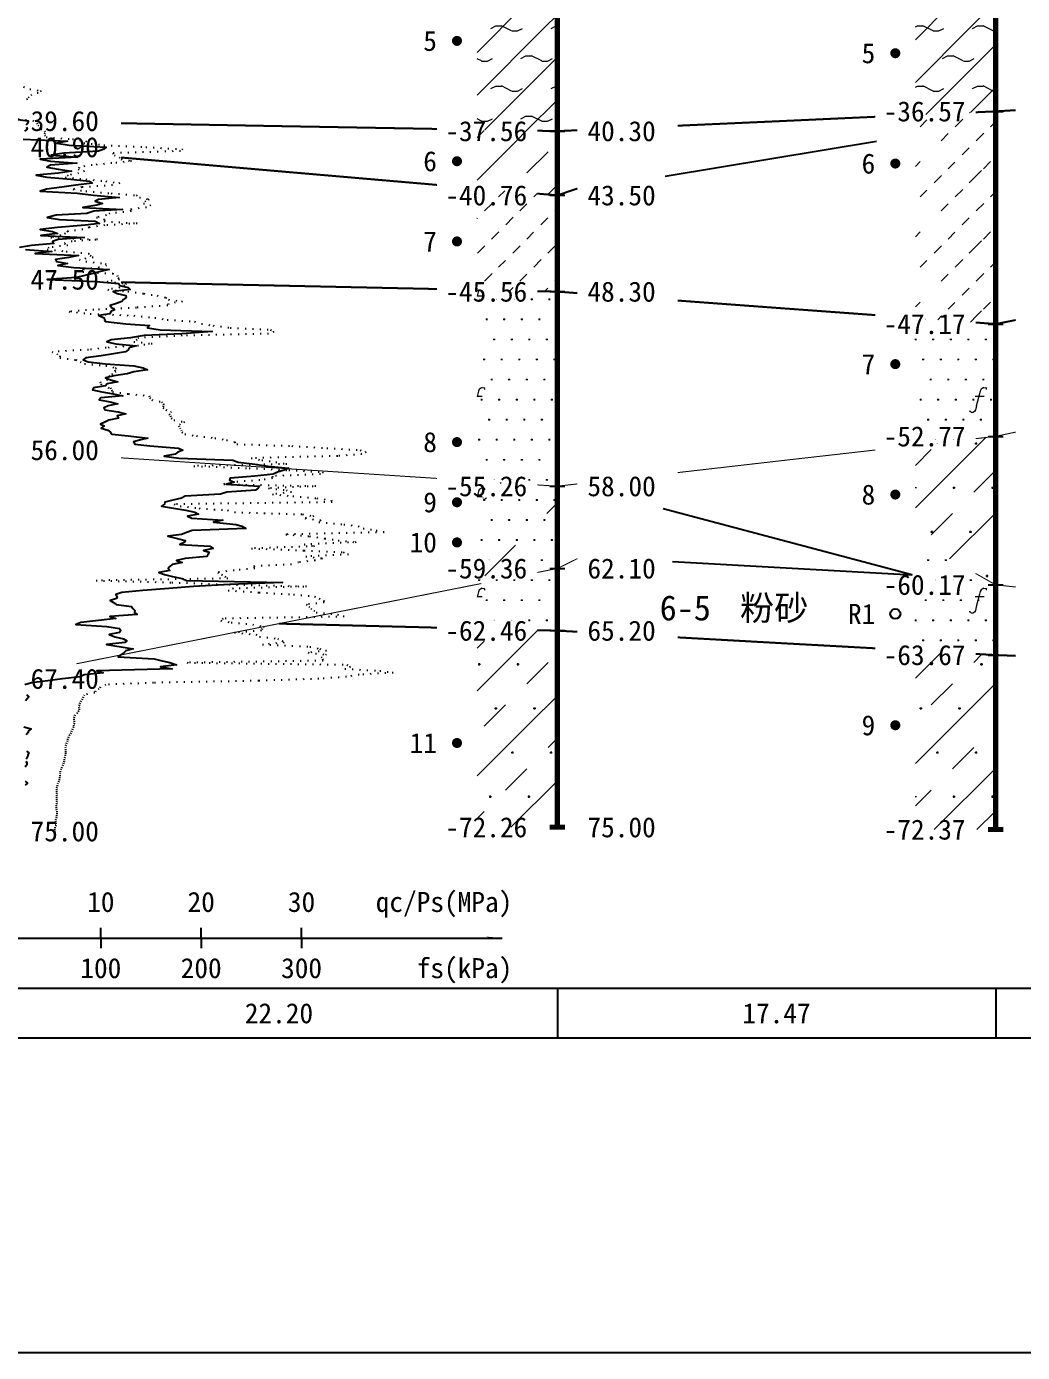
# Model space of a CAD drawing. Extents: x -37 to 3540, y -1485 to 297.
# Drawn here: x 2337.6 to 2436.8, y -1173 to -1040.8 of the extents above; entities that cross this region are included whole.
import ezdxf
from ezdxf.enums import TextEntityAlignment as Align

# ---------------------------------------------------------------- set-up
doc = ezdxf.new("R2010")
doc.units = 0
doc.linetypes.add('DOT', pattern=[6.35, 0, -6.35])
doc.layers.get('0').update_dxf_attribs({"linetype": 'CONTINUOUS'})
for name, color, linetype in [('CURVE', 200, 'CONTINUOUS'), ('FRAME', 7, 'CONTINUOUS'), ('HOLE', 41, 'CONTINUOUS'), ('RULER', 7, 'CONTINUOUS'), ('SAMPLE', 1, 'CONTINUOUS'), ('STRATUM', 241, 'CONTINUOUS')]:
    doc.layers.add(name, color=color, linetype=linetype)
doc.layers.add('HATCH', color=7, linetype='CONTINUOUS', lineweight=13)
doc.styles.add('ST', font='')
doc.styles.get('ST').set_extended_font_data('SimSun')
pattern_1 = [(45, (2352.4367, -1188), (-2.12132, 2.12132), [10, 0]), (26.565, (2353.5108, -1188.2536), (5.999823, 5.999812), [0.567, -12.849]), (0, (2352.944, -1188.2536), (0, 6), [0.567, -5.433]), (26.565, (2350.8554, -1188), (5.999823, 5.999812), [0.567, -12.849]), (0, (2351.3625, -1187.7464), (0, 6), [0.567, -5.433]), (153.435, (2352.9438, -1188.2536), (-5.999818, -5e-06), [1.134, -12.2826]), (26.565, (2356.5108, -1185.2536), (5.999823, 5.999812), [0.567, -12.849]), (0, (2355.944, -1185.2536), (0, 6), [0.567, -5.433]), (26.565, (2353.8554, -1185), (5.999823, 5.999812), [0.567, -12.849]), (0, (2354.3625, -1184.7464), (0, 6), [0.567, -5.433]), (153.435, (2355.9438, -1185.2536), (-5.999818, -5e-06), [1.134, -12.2826])]
pattern_2 = [(45, (2352.4367, -1188), (-4.24264, 4.24264), [10, 0]), (45, (2353.4977, -1191.182), (-2.12132, 6.36396), [3, -3])]
pattern_3 = [(45, (2352.4367, -1188), (-6e-07, 6.99998), [0.9473, -8.9522]), (45, (2353.8367, -1186.6), (-6e-07, 6.99998), [0.9869, -8.9126]), (45, (2355.2367, -1185.2), (-6e-07, 6.99998), [1.06018, -8.8393]), (45, (2356.6367, -1183.8), (-6e-07, 6.99998), [0.94918, -8.95032]), (45, (2358.0367, -1182.4), (-6e-07, 6.99998), [1.0365, -8.863]), (45, (2355.9367, -1188), (-6e-07, 6.99998), [1.01335, -8.88615]), (45, (2357.3367, -1186.6), (-6e-07, 6.99998), [1.07896, -12.12037]), (45, (2358.7367, -1185.2), (-6e-07, 6.99998), [0.99882, -8.90067]), (45, (2353.1367, -1183.8), (-4e-07, 6.99998), [1.05533, -8.84416]), (45, (2354.5367, -1182.4), (-4e-07, 6.99998), [1.0365, -8.863])]
pattern_4 = [(82.875, (2351.602, -1189.206), (0.000369, 10.000176), [0.0893, -80.5337]), (143.13, (2351.703, -1189.2818), (-29.999964, 20.000054), [0.12627, -49.87373]), (172.875, (2351.8803, -1189.304), (-70.000246, 9.99966), [0.17857, -80.44443]), (206.565, (2352.0587, -1189.2147), (-9.9997, -9.99969), [0.19954, -22.16046]), (243.435, (2352.148, -1189.0363), (9e-06, -9.9997), [0.19954, -22.16146]), (255.964, (2352.2373, -1188.679), (-0.0002, -9.9995), [0.36813, -40.86287]), (255.964, (2352.5473, -1187.439), (-0.0002, -9.9995), [1.2784, -39.9526]), (255.964, (2352.6158, -1187.165), (-0.0002, -9.9995), [0.28235, -40.94865]), (216.87, (2352.806, -1186.9108), (-9.999982, -10.000018), [0.12627, -49.87373]), (243.435, (2352.705, -1186.9865), (9e-06, -9.9997), [0.19954, -22.16146]), (206.565, (2352.9845, -1186.8215), (-9.9997, -9.99969), [0.19954, -22.16046]), (172.875, (2353.1617, -1186.8437), (-70.000246, 9.99966), [0.17857, -80.44443]), (143.13, (2353.2627, -1186.9194), (-29.999964, 20.000054), [0.12627, -49.87373]), (82.875, (2353.2516, -1187.008), (0.000369, 10.000176), [0.0893, -80.5337]), (0, (2352.107, -1187.66), (0, 10), [0.89286, -9.10714]), (0, (2352.4617, -1188), (1, 2), [0, -1.75]), (0, (2352.4367, -1187.975), (1, 2), [0, -1.75]), (0, (2352.4367, -1188), (1, 2), [0, -1.75]), (0, (2352.4117, -1188), (1, 2), [0, -1.75]), (0, (2352.4367, -1188.025), (1, 2), [0, -1.75])]
pattern_5 = [(82.875, (2350.6005, -1190.6533), (0.00081, 22.00039), [0.1964, -177.1742]), (143.13, (2350.8228, -1190.82), (-65.99992, 44.00012), [0.2778, -109.7222]), (172.875, (2351.2126, -1190.8687), (-154.00054, 21.999253), [0.3929, -176.9777]), (206.565, (2351.605, -1190.672), (-21.99935, -21.9993), [0.439, -48.753]), (243.435, (2351.802, -1190.28), (2e-05, -21.9993), [0.439, -48.7552]), (255.964, (2351.998, -1189.494), (-0.00044, -21.9989), [0.8099, -89.8983]), (255.964, (2352.68, -1186.7656), (-0.00044, -21.9989), [2.8124, -87.8958]), (255.964, (2352.8307, -1186.163), (-0.00044, -21.9989), [0.6212, -90.087]), (216.87, (2353.2493, -1185.6037), (-21.99996, -22.00004), [0.2778, -109.7222]), (243.435, (2353.027, -1185.77), (2e-05, -21.9993), [0.439, -48.7552]), (206.565, (2353.642, -1185.407), (-21.99935, -21.9993), [0.439, -48.753]), (172.875, (2354.0317, -1185.456), (-154.00054, 21.99925), [0.3929, -176.9777]), (143.13, (2354.254, -1185.6228), (-65.99992, 44.00012), [0.2778, -109.7222]), (82.875, (2354.2296, -1185.8177), (0.00081, 22.00039), [0.1964, -177.1742]), (0, (2351.711, -1187.252), (0, 22), [1.9643, -20.0357]), (0, (2352.4917, -1188), (2.2, 4.4), [0, -3.85]), (0, (2352.4367, -1187.945), (2.2, 4.4), [0, -3.85]), (0, (2352.4367, -1188), (2.2, 4.4), [0, -3.85]), (0, (2352.3817, -1188), (2.2, 4.4), [0, -3.85]), (0, (2352.4367, -1188.055), (2.2, 4.4), [0, -3.85])]

# ---------------------------------------------------------------- blocks, each defined once
blk = doc.blocks.new('Arrow')
for points in [[(-3.984779, 0.348623), (0, 0), (-3.189535, 0)], [(-3.189535, 0), (0, 0), (-3.984779, -0.348623)]]:
    blk.add_solid(points)
blk = doc.blocks.new('SampleSoilUndisturbed')
at = {"const_width": 0.5}
blk.add_lwpolyline([(-0.25, 0, 1), (0.25, 0, 1)], format="xyb", close=True, dxfattribs=at)
blk = doc.blocks.new('SampleSoilDisturbed')
blk.add_circle((0, 0), 0.5)

msp = doc.modelspace()

# ---------------------------------------------------------------- hatches: boundary and pattern name
at = {"layer": 'HATCH'}
h = msp.add_hatch(dxfattribs=at)
h.set_pattern_fill('YNNT', color=251, style=0)
h.set_pattern_definition(pattern_1)
h.paths.add_polyline_path([(2434.17, -1033.47), (2426.17, -1034.27), (2426.17, -1049.63), (2434.17, -1049.27)])
h.paths.add_polyline_path([(2422.1, -1050.76), (2431.66, -1050.76), (2431.66, -1047.82), (2422.1, -1047.82)], flags=9)
h.paths.add_polyline_path([(2422.1, -1034.96), (2431.66, -1034.96), (2431.66, -1032.02), (2422.1, -1032.02)], flags=9)
h = msp.add_hatch(dxfattribs=at)
h.set_pattern_fill('YNNT', color=251, style=0)
h.set_pattern_definition(pattern_1)
h.paths.add_polyline_path([(2390.49, -1037.84), (2382.49, -1037.98), (2382.49, -1051.1), (2390.49, -1051.24)])
h.paths.add_polyline_path([(2378.42, -1052.73), (2387.98, -1052.73), (2387.98, -1049.8), (2378.42, -1049.8)], flags=9)
h.paths.add_polyline_path([(2378.42, -1039.33), (2387.98, -1039.33), (2387.98, -1036.4), (2378.42, -1036.4)], flags=9)
h = msp.add_hatch(dxfattribs=at)
h.set_pattern_fill('NZFT', color=52, style=0)
h.set_pattern_definition(pattern_3)
h.paths.add_polyline_path([(2434.17, -1049.27), (2426.17, -1049.63), (2426.17, -1069.88), (2434.17, -1070.47)])
h.paths.add_polyline_path([(2422.11, -1071.96), (2431.66, -1071.96), (2431.66, -1069.04), (2422.11, -1069.04)], flags=9)
h.paths.add_polyline_path([(2422.1, -1050.76), (2431.66, -1050.76), (2431.66, -1047.82), (2422.1, -1047.82)], flags=9)
h = msp.add_hatch(dxfattribs=at)
h.set_pattern_fill('FZNT', color=32, style=0)
h.set_pattern_definition(pattern_2)
h.paths.add_polyline_path([(2390.49, -1051.24), (2382.49, -1051.1), (2382.49, -1056.95), (2390.49, -1057.64)])
h.paths.add_polyline_path([(2378.42, -1059.13), (2387.98, -1059.13), (2387.98, -1056.2), (2378.42, -1056.2)], flags=9)
h.paths.add_polyline_path([(2378.42, -1052.73), (2387.98, -1052.73), (2387.98, -1049.8), (2378.42, -1049.8)], flags=9)
h = msp.add_hatch(dxfattribs=at)
h.set_pattern_fill('NZFT', color=52, style=0)
h.set_pattern_definition(pattern_3)
h.paths.add_polyline_path([(2390.49, -1057.64), (2382.49, -1056.95), (2382.49, -1067.07), (2390.49, -1067.24)])
h.paths.add_polyline_path([(2378.42, -1068.73), (2387.98, -1068.73), (2387.98, -1065.8), (2378.42, -1065.8)], flags=9)
h.paths.add_polyline_path([(2378.42, -1059.13), (2387.98, -1059.13), (2387.98, -1056.2), (2378.42, -1056.2)], flags=9)
h = msp.add_hatch(dxfattribs=at)
h.set_pattern_fill('FS', color=142, style=0)
h.set_pattern_definition(pattern_4)
h.paths.add_polyline_path([(2390.49, -1067.24), (2382.49, -1067.07), (2382.49, -1086.12), (2390.49, -1086.64)])
h.paths.add_polyline_path([(2378.42, -1088.13), (2387.98, -1088.13), (2387.98, -1085.2), (2378.42, -1085.2)], flags=9)
h.paths.add_polyline_path([(2378.42, -1068.73), (2387.98, -1068.73), (2387.98, -1065.8), (2378.42, -1065.8)], flags=9)
h = msp.add_hatch(dxfattribs=at)
h.set_pattern_fill('FS', color=142, style=0)
h.set_pattern_definition(pattern_4)
h.paths.add_polyline_path([(2434.17, -1070.47), (2426.17, -1069.88), (2426.17, -1082.58), (2434.17, -1081.67)])
h.paths.add_polyline_path([(2422.11, -1083.15), (2431.66, -1083.15), (2431.66, -1080.25), (2422.11, -1080.25)], flags=9)
h.paths.add_polyline_path([(2422.11, -1071.96), (2431.66, -1071.96), (2431.66, -1069.04), (2422.11, -1069.04)], flags=9)
h = msp.add_hatch(dxfattribs=at)
h.set_pattern_fill('FZNT', color=32, style=0)
h.set_pattern_definition(pattern_2)
h.paths.add_polyline_path([(2434.17, -1081.67), (2426.17, -1082.58), (2426.17, -1091.96), (2434.17, -1096.47)])
h.paths.add_polyline_path([(2422.11, -1083.15), (2431.66, -1083.15), (2431.66, -1080.25), (2422.11, -1080.25)], flags=9)
h = msp.add_hatch(dxfattribs=at)
h.set_pattern_fill('FS', color=32, scale=2.2, style=0)
h.set_pattern_definition(pattern_5)
h.paths.add_polyline_path([(2434.17, -1081.67), (2426.17, -1082.58), (2426.17, -1091.96), (2434.17, -1096.47)])
h.paths.add_polyline_path([(2422.11, -1083.15), (2431.66, -1083.15), (2431.66, -1080.25), (2422.11, -1080.25)], flags=9)
h = msp.add_hatch(dxfattribs=at)
h.set_pattern_fill('FS', color=142, style=0)
h.set_pattern_definition(pattern_4)
h.paths.add_polyline_path([(2390.49, -1086.64), (2382.49, -1086.12), (2382.49, -1096.43), (2390.49, -1094.84)])
h.paths.add_polyline_path([(2378.42, -1096.33), (2387.98, -1096.33), (2387.98, -1093.4), (2378.42, -1093.4)], flags=9)
h.paths.add_polyline_path([(2378.42, -1088.13), (2387.98, -1088.13), (2387.98, -1085.2), (2378.42, -1085.2)], flags=9)
h = msp.add_hatch(dxfattribs=at)
h.set_pattern_fill('SZFT', color=142, scale=2.2, style=0)
h.set_pattern_definition([(45, (2352.437, -1188), (-2e-06, 15.4), [4.3383, -17.4406]), (45, (2358.625, -1181.777), (-2e-06, 15.4), [4.386, -17.3928]), (45, (2363.585, -1176.819), (-2e-06, 15.4), [3.99, -17.789]), (26.565, (2352.437, -1180.3), (15.4, 15.4), [0.2123, -34.2231]), (36.87, (2353.9767, -1178.76), (15.4, 15.4), [0.435, -76.565]), (315, (2360.137, -1172.653), (15.4, 3e-06), [0.0727, -21.7062]), (26.565, (2360.137, -1188), (15.4, 15.4), [0.3184, -34.117]), (26.565, (2361.677, -1186.46), (15.4, 15.4), [0.2316, -34.2038]), (90, (2362.447, -1185.69), (-15.4, -1e-06), [0.0633, -15.3367]), (26.565, (2363.217, -1184.92), (15.4, 15.4), [0.2002, -68.6707]), (36.87, (2364.7567, -1183.38), (15.4, 15.4), [0.2435, -76.7565]), (45, (2366.297, -1181.84), (-5e-07, 15.4), [0.24, -21.5388]), (315, (2367.648, -1180.195), (15.4, 3e-06), [0.0727, -21.7062]), (36.87, (2355.5167, -1177.22), (15.4, 15.4), [0.2249, -76.7751]), (53.13, (2357.0567, -1175.68), (30.8, 46.2), [0.2956, -76.7044]), (53.13, (2358.5967, -1174.14), (30.8, 46.2), [0.2777, -76.7223])])
h.paths.add_polyline_path([(2390.49, -1086.64), (2382.49, -1086.12), (2382.49, -1096.43), (2390.49, -1094.84)])
h.paths.add_polyline_path([(2378.42, -1096.33), (2387.98, -1096.33), (2387.98, -1093.4), (2378.42, -1093.4)], flags=9)
h.paths.add_polyline_path([(2378.42, -1088.13), (2387.98, -1088.13), (2387.98, -1085.2), (2378.42, -1085.2)], flags=9)
h = msp.add_hatch(dxfattribs=at)
h.set_pattern_fill('FS', color=142, style=0)
h.set_pattern_definition(pattern_4)
h.paths.add_polyline_path([(2434.17, -1096.47), (2426.17, -1091.96), (2426.17, -1103.02), (2434.17, -1103.47)])
h.paths.add_polyline_path([(2422.1, -1104.96), (2431.66, -1104.96), (2431.66, -1102.02), (2422.1, -1102.02)], flags=9)
h.paths.add_polyline_path([(2422.1, -1097.96), (2431.66, -1097.96), (2431.66, -1095.02), (2422.1, -1095.02)], flags=9)
h = msp.add_hatch(dxfattribs=at)
h.set_pattern_fill('FS', color=142, style=0)
h.set_pattern_definition(pattern_4)
h.paths.add_polyline_path([(2390.49, -1094.84), (2382.49, -1096.43), (2382.49, -1100.84), (2390.49, -1101.04)])
h.paths.add_polyline_path([(2378.42, -1102.53), (2387.98, -1102.53), (2387.98, -1099.6), (2378.42, -1099.6)], flags=9)
h.paths.add_polyline_path([(2378.42, -1096.33), (2387.98, -1096.33), (2387.98, -1093.4), (2378.42, -1093.4)], flags=9)
h = msp.add_hatch(dxfattribs=at)
h.set_pattern_fill('FZNT', color=32, style=0)
h.set_pattern_definition(pattern_2)
h.paths.add_polyline_path([(2390.49, -1101.04), (2382.49, -1100.84), (2382.49, -1120.64), (2390.49, -1120.64)])
h.paths.add_polyline_path([(2378.42, -1122.13), (2387.98, -1122.13), (2387.98, -1119.2), (2378.42, -1119.2)], flags=9)
h.paths.add_polyline_path([(2378.42, -1102.53), (2387.98, -1102.53), (2387.98, -1099.6), (2378.42, -1099.6)], flags=9)
h = msp.add_hatch(dxfattribs=at)
h.set_pattern_fill('FS', color=32, scale=2.2, style=0)
h.set_pattern_definition(pattern_5)
h.paths.add_polyline_path([(2390.49, -1101.04), (2382.49, -1100.84), (2382.49, -1120.64), (2390.49, -1120.64)])
h.paths.add_polyline_path([(2378.42, -1122.13), (2387.98, -1122.13), (2387.98, -1119.2), (2378.42, -1119.2)], flags=9)
h.paths.add_polyline_path([(2378.42, -1102.53), (2387.98, -1102.53), (2387.98, -1099.6), (2378.42, -1099.6)], flags=9)
h = msp.add_hatch(dxfattribs=at)
h.set_pattern_fill('FZNT', color=32, style=0)
h.set_pattern_definition(pattern_2)
h.paths.add_polyline_path([(2434.17, -1103.47), (2426.17, -1103.02), (2426.17, -1120.87), (2434.17, -1120.87)])
h.paths.add_polyline_path([(2422.1, -1122.36), (2431.66, -1122.36), (2431.66, -1119.42), (2422.1, -1119.42)], flags=9)
h.paths.add_polyline_path([(2422.1, -1104.96), (2431.66, -1104.96), (2431.66, -1102.02), (2422.1, -1102.02)], flags=9)
h = msp.add_hatch(dxfattribs=at)
h.set_pattern_fill('FS', color=32, scale=2.2, style=0)
h.set_pattern_definition(pattern_5)
h.paths.add_polyline_path([(2434.17, -1103.47), (2426.17, -1103.02), (2426.17, -1120.87), (2434.17, -1120.87)])
h.paths.add_polyline_path([(2422.1, -1122.36), (2431.66, -1122.36), (2431.66, -1119.42), (2422.1, -1119.42)], flags=9)
h.paths.add_polyline_path([(2422.1, -1104.96), (2431.66, -1104.96), (2431.66, -1102.02), (2422.1, -1102.02)], flags=9)

# ---------------------------------------------------------------- linework, layer by layer
at = {"layer": 'CURVE', "color": 100, "linetype": 'DOT', "ltscale": 0.1}
for points in [[(2337.3, -1046.84), (2337.93, -1047.04), (2339.05, -1047.23), (2338.75, -1047.44), (2338.1, -1047.63), (2337.81, -1047.84), (2337.68, -1048.04), (2337.39, -1048.23)], [(2336.75, -1050.04), (2338.64, -1050.23), (2338.63, -1050.44), (2338.71, -1050.63), (2338.91, -1050.84), (2339.04, -1051.04), (2339.39, -1051.23), (2339.42, -1051.44), (2339.38, -1051.63), (2339.55, -1051.84), (2342.16, -1052.04), (2343.56, -1052.23), (2343.3, -1052.44), (2345.3, -1052.63), (2349.49, -1052.84), (2353.13, -1053.04), (2352.93, -1053.23), (2346.17, -1053.44), (2346.35, -1053.63), (2346.83, -1053.84), (2347.04, -1054.04), (2348.07, -1054.23), (2346.1, -1054.44), (2344.13, -1054.63), (2342.85, -1054.84), (2342.75, -1055.04), (2343.36, -1055.23), (2342.79, -1055.44), (2341.73, -1055.63), (2341.43, -1055.84), (2343.52, -1056.04), (2345.5, -1056.23), (2346.88, -1056.44), (2346.17, -1056.63), (2343.11, -1056.84), (2342.24, -1057.04), (2343.51, -1057.23), (2346.04, -1057.44), (2348.52, -1057.63), (2348.84, -1057.84), (2349.81, -1058.04), (2349.45, -1058.23), (2349.24, -1058.44), (2349.96, -1058.63), (2349.55, -1058.84), (2348, -1059.04), (2348.03, -1059.23), (2345.91, -1059.44), (2345.56, -1059.63), (2344.56, -1059.84), (2345.35, -1060.04), (2345.32, -1060.23), (2348.63, -1060.44), (2345.4, -1060.63), (2343.84, -1060.84), (2343.22, -1061.04), (2341.68, -1061.23), (2341.47, -1061.44), (2341, -1061.63), (2340.01, -1061.84), (2344.67, -1062.04), (2342.15, -1062.23), (2341.39, -1062.44), (2341.7, -1062.63), (2339.82, -1062.84), (2339.66, -1063.04), (2341.55, -1063.23), (2343.77, -1063.44), (2343.94, -1063.63), (2344.24, -1063.84), (2342.86, -1064.04), (2343.5, -1064.23), (2345.43, -1064.44), (2345.58, -1064.63), (2344.83, -1064.84), (2343.28, -1065.04), (2342.46, -1065.23), (2346.16, -1065.44), (2346.62, -1065.63), (2346.74, -1065.84), (2346.85, -1066.04), (2345.62, -1066.23), (2347.5, -1066.44), (2347.38, -1066.63), (2346.89, -1066.84), (2345.69, -1067.04), (2347.7, -1067.23), (2349.3, -1067.44), (2350.62, -1067.63), (2351.47, -1067.84), (2351.73, -1068.04), (2353.15, -1068.23), (2351.75, -1068.44), (2351.66, -1068.63), (2348.55, -1068.84), (2344.3, -1069.04), (2341.83, -1069.23), (2343.95, -1069.44), (2348.3, -1069.63), (2350.37, -1069.84), (2351.6, -1070.04), (2354.33, -1070.23), (2355.04, -1070.44), (2356.19, -1070.63), (2357.9, -1070.84), (2361.91, -1071.04), (2362.24, -1071.23), (2361.71, -1071.44), (2353.12, -1071.63), (2348.75, -1071.84), (2348.62, -1072.04), (2348.28, -1072.23), (2350.12, -1072.44), (2348.75, -1072.63), (2345.52, -1072.84), (2343.77, -1073.04), (2340.14, -1073.23), (2340.61, -1073.44), (2340.91, -1073.63), (2340.92, -1073.84), (2342.51, -1074.04), (2342.96, -1074.23), (2343.36, -1074.44), (2345.49, -1074.63), (2346.53, -1074.84), (2346.39, -1075.04), (2346.51, -1075.23), (2346.15, -1075.44), (2345.88, -1075.63), (2345.65, -1075.84), (2345.65, -1076.04), (2344.92, -1076.23), (2345.02, -1076.44), (2345.03, -1076.63), (2345.95, -1076.84), (2346.07, -1077.04), (2346.16, -1077.23), (2347.77, -1077.44), (2349.83, -1077.63), (2349.86, -1077.84), (2350.09, -1078.04), (2351.03, -1078.23), (2351.26, -1078.44), (2351.22, -1078.63), (2351.19, -1078.84), (2351.47, -1079.04), (2352.01, -1079.23), (2351.8, -1079.44), (2351.94, -1079.63), (2352.02, -1079.84), (2352.29, -1080.04), (2353.33, -1080.23), (2352.89, -1080.44), (2352.78, -1080.63), (2352.86, -1080.84), (2353.01, -1081.04), (2353.08, -1081.24), (2353.37, -1081.44), (2354.52, -1081.63), (2356.36, -1081.84), (2357.52, -1082.04), (2358.36, -1082.23), (2358.55, -1082.44), (2364.04, -1082.63), (2367.52, -1082.84), (2370.83, -1083.04), (2371.43, -1083.23), (2371.02, -1083.44), (2368.6, -1083.63), (2359.98, -1083.84), (2361.03, -1084.04), (2362.45, -1084.23), (2363.55, -1084.44), (2354.28, -1084.63), (2359.78, -1084.84), (2363.73, -1085.04), (2367.14, -1085.23), (2366.9, -1085.44), (2362.09, -1085.63), (2362.1, -1085.84), (2360.86, -1086.04), (2358.07, -1086.23), (2357.25, -1086.44), (2366.41, -1086.63), (2361.72, -1086.84), (2363.49, -1087.04), (2364, -1087.23), (2362.09, -1087.44), (2364.12, -1087.63), (2366.54, -1087.84), (2367.95, -1088.04), (2368.06, -1088.23), (2352.32, -1088.44), (2352.9, -1088.63), (2354.81, -1088.84), (2357.62, -1089.04), (2358.32, -1089.23), (2365.11, -1089.44), (2366.22, -1089.63), (2365.36, -1089.84), (2366.91, -1090.04), (2366.71, -1090.23), (2369.23, -1090.44), (2370.65, -1090.63), (2371.13, -1090.84), (2372.44, -1091.04), (2373.22, -1091.23), (2363.43, -1091.44), (2365.79, -1091.63), (2367.33, -1091.84), (2368.64, -1092.04), (2370.43, -1092.23), (2365.26, -1092.44), (2366.3, -1092.63), (2360, -1092.84), (2365.27, -1093.04), (2369.15, -1093.23), (2369.69, -1093.44), (2365.44, -1093.63), (2367.09, -1093.84), (2366.36, -1094.04), (2364.71, -1094.23), (2364, -1094.44), (2360.21, -1094.63), (2360.36, -1094.84), (2358.29, -1095.04), (2356.65, -1095.23), (2357.02, -1095.44), (2357.37, -1095.63), (2357.65, -1095.84), (2344.52, -1096.04), (2352.07, -1096.23), (2357.79, -1096.44), (2365.48, -1096.63), (2358.21, -1096.84), (2357.7, -1097.04), (2360.77, -1097.23), (2364.21, -1097.44), (2366.29, -1097.63), (2366.76, -1097.84), (2367.21, -1098.04), (2367.25, -1098.23), (2365.47, -1098.44), (2365.71, -1098.63), (2365.91, -1098.84), (2366.21, -1099.04), (2366.45, -1099.23), (2368.58, -1099.43), (2369.25, -1099.64), (2357.18, -1099.84), (2356.96, -1100.04), (2357.98, -1100.23), (2360.13, -1100.43), (2361.26, -1100.64), (2361.07, -1100.84), (2361.01, -1101.04), (2358.31, -1101.23), (2360.46, -1101.43), (2360.82, -1101.64), (2362.63, -1101.84), (2363.05, -1102.04), (2363.28, -1102.23), (2361.11, -1102.43), (2365.84, -1102.64), (2366.81, -1102.84), (2367.48, -1103.04), (2365.67, -1103.23), (2367.47, -1103.43), (2366.97, -1103.64), (2367.09, -1103.84), (2367.17, -1104.04), (2353.6, -1104.23), (2369.51, -1104.43), (2369.87, -1104.64), (2369.32, -1104.84), (2372.79, -1105.04), (2374.14, -1105.23), (2370.74, -1105.43), (2369.47, -1105.64), (2366.73, -1105.84), (2360.73, -1106.04), (2350.26, -1106.23), (2345.51, -1106.43), (2344.94, -1106.64), (2344.81, -1106.84), (2344.47, -1107.04), (2344.39, -1107.23), (2343.35, -1107.43), (2343.24, -1107.64), (2343.15, -1107.84), (2343, -1108.04), (2342.91, -1108.23), (2342.84, -1108.43), (2342.81, -1108.64), (2342.85, -1108.84), (2342.8, -1109.04), (2342.66, -1109.23), (2342.42, -1109.43), (2342.34, -1109.64), (2342.31, -1109.84), (2342.33, -1110.04), (2342.33, -1110.23), (2342.29, -1110.43), (2342.3, -1110.64), (2342.18, -1110.84), (2342.09, -1111.04), (2342.02, -1111.23), (2341.91, -1111.43), (2341.78, -1111.64), (2341.68, -1111.84), (2341.68, -1112.04), (2341.59, -1112.23), (2341.52, -1112.43), (2341.44, -1112.64), (2341.49, -1112.84), (2341.48, -1113.04), (2341.48, -1113.23), (2341.45, -1113.43), (2341.42, -1113.64), (2341.36, -1113.84), (2341.33, -1114.04), (2341.29, -1114.23), (2341.2, -1114.43), (2341.12, -1114.64), (2341.04, -1114.84), (2340.94, -1115.04), (2340.94, -1115.23), (2340.92, -1115.43), (2340.89, -1115.64), (2340.86, -1115.84), (2340.81, -1116.04), (2340.73, -1116.23), (2340.65, -1116.43), (2340.61, -1116.64), (2340.58, -1116.84), (2340.58, -1117.04), (2340.6, -1117.23), (2340.58, -1117.43), (2340.58, -1117.64), (2340.58, -1117.84), (2340.61, -1118.04), (2340.57, -1118.23), (2340.56, -1118.43), (2340.56, -1118.64), (2340.54, -1118.84), (2340.6, -1119.04), (2340.62, -1119.23), (2340.59, -1119.43), (2340.57, -1119.64), (2340.5, -1119.84), (2340.48, -1120.04), (2340.49, -1120.23), (2340.54, -1120.43), (2340.42, -1120.64), (2340.4, -1120.84), (2340.38, -1121.04), (2340.39, -1121.23)]]:
    msp.add_lwpolyline(points, dxfattribs=at)
at = {"layer": 'CURVE', "color": 30, "linetype": 'Continuous'}
for points in [[(2336.45, -1050.04), (2337.75, -1050.23), (2337.72, -1050.44), (2337.56, -1050.63)], [(2337.58, -1050.84), (2337.67, -1051.04), (2337.38, -1051.23)], [(2337.25, -1052.04), (2341.69, -1052.23), (2340.61, -1052.44), (2341.83, -1052.63), (2345.54, -1052.84), (2345.3, -1053.04), (2344.78, -1053.23), (2341.31, -1053.44), (2340.05, -1053.63), (2342.68, -1053.84), (2338.97, -1054.04), (2339.97, -1054.23), (2342.6, -1054.44), (2339.97, -1054.63), (2339.62, -1054.84), (2340.76, -1055.04), (2342.08, -1055.23), (2340.78, -1055.44), (2338.54, -1055.63), (2339.62, -1055.84), (2342.01, -1056.04), (2343.85, -1056.23), (2344.15, -1056.44), (2342.51, -1056.63), (2341.1, -1056.84), (2339.57, -1057.04), (2338.97, -1057.23), (2342.64, -1057.44), (2344.27, -1057.63), (2346.83, -1057.84), (2344.78, -1058.04), (2344.42, -1058.23), (2345.16, -1058.44), (2344.6, -1058.63), (2343.22, -1058.84), (2347.16, -1059.04), (2344.3, -1059.23), (2343.6, -1059.44), (2340.55, -1059.63), (2339.66, -1059.84), (2340.87, -1060.04), (2344.45, -1060.23), (2344.88, -1060.44), (2343.43, -1060.63), (2340.68, -1060.84), (2338.95, -1061.04), (2340.18, -1061.23), (2340.68, -1061.44), (2339.03, -1061.63), (2343.34, -1061.84), (2340.75, -1062.04), (2340.17, -1062.23), (2340.3, -1062.44), (2338.09, -1062.63), (2336.89, -1062.84)], [(2337.5, -1063.04), (2340.12, -1063.23), (2338.45, -1063.44), (2342.76, -1063.63), (2341.81, -1063.84), (2340.48, -1064.04), (2340.57, -1064.23), (2341.67, -1064.44), (2340.73, -1064.63), (2342.3, -1064.84), (2345.84, -1065.04), (2344.97, -1065.23), (2344.24, -1065.44), (2343.42, -1065.63), (2342.56, -1065.84), (2339.65, -1066.04), (2344.55, -1066.23), (2346.77, -1066.44), (2346.85, -1066.63), (2347.73, -1066.84), (2347.92, -1067.04), (2346.24, -1067.23), (2346.64, -1067.44), (2347.5, -1067.63), (2347.54, -1067.84), (2347.26, -1068.04), (2347.09, -1068.23), (2346.56, -1068.44), (2345.92, -1068.63), (2346.08, -1068.84), (2346.35, -1069.04), (2346, -1069.23), (2345.91, -1069.44), (2344.8, -1069.63), (2345.34, -1069.84), (2345.36, -1070.04), (2345.48, -1070.23), (2347.5, -1070.44), (2349.85, -1070.63), (2349.64, -1070.84), (2350.9, -1071.04), (2356.09, -1071.23), (2353.08, -1071.44), (2349.32, -1071.63), (2347.96, -1071.84), (2346.04, -1072.04), (2345.6, -1072.23), (2346.48, -1072.44), (2348.52, -1072.63), (2347.83, -1072.84), (2347.73, -1073.04), (2347.47, -1073.23), (2346.25, -1073.44), (2345.03, -1073.63), (2343.51, -1073.84), (2343.25, -1074.04), (2343.73, -1074.23), (2345.48, -1074.44), (2348.29, -1074.63), (2349.21, -1074.84), (2349.64, -1075.04), (2348.3, -1075.23), (2347.61, -1075.44), (2346.29, -1075.63), (2345.48, -1075.84), (2345.95, -1076.04), (2346.68, -1076.23), (2345.64, -1076.44), (2345.46, -1076.63), (2344.27, -1076.84), (2344.18, -1077.04), (2345.11, -1077.23), (2346.22, -1077.44), (2347.2, -1077.63), (2345.01, -1077.84), (2344.82, -1078.04), (2345.94, -1078.23), (2346.68, -1078.44), (2345.74, -1078.63), (2345.3, -1078.84), (2345.39, -1079.04), (2346.72, -1079.23), (2347.5, -1079.44), (2346.64, -1079.63), (2346.76, -1079.84), (2345.81, -1080.04), (2345.47, -1080.23), (2344.98, -1080.44), (2345.34, -1080.63), (2345.02, -1080.84), (2345.7, -1081.04), (2345.97, -1081.24), (2346.09, -1081.44), (2347.73, -1081.63), (2349.69, -1081.84), (2348.84, -1082.04), (2348.24, -1082.23), (2348.38, -1082.44), (2349.89, -1082.63), (2352.75, -1082.84), (2353.18, -1083.04), (2352.68, -1083.23), (2352.42, -1083.44), (2351.31, -1083.63), (2352.77, -1083.84), (2358.15, -1084.04), (2358.67, -1084.23), (2360.36, -1084.44), (2361.69, -1084.63), (2363.71, -1084.84), (2363.27, -1085.04), (2362.61, -1085.23), (2362.16, -1085.44), (2360.34, -1085.63), (2357.89, -1085.84), (2357.83, -1086.04), (2358.27, -1086.23), (2357.49, -1086.44), (2360.82, -1086.63), (2360.69, -1086.84), (2360.42, -1087.04), (2357.56, -1087.23), (2356.92, -1087.44), (2353.41, -1087.63), (2353.05, -1087.84), (2352.19, -1088.04), (2351.38, -1088.23), (2351.36, -1088.44), (2351.03, -1088.63), (2352.25, -1088.84), (2353.47, -1089.04), (2354.35, -1089.23), (2354.73, -1089.44), (2353.64, -1089.63), (2354.06, -1089.84), (2357.17, -1090.04), (2356.22, -1090.23), (2358.48, -1090.44), (2359.05, -1090.63), (2359.44, -1090.84), (2354.11, -1091.04), (2353.65, -1091.23), (2353.03, -1091.44), (2351.67, -1091.63), (2352.65, -1091.84), (2353.41, -1092.04), (2353.36, -1092.23), (2352.86, -1092.44), (2355.85, -1092.63), (2356.18, -1092.84), (2355.24, -1093.04), (2355.8, -1093.23), (2355.65, -1093.44), (2355.56, -1093.63), (2353.39, -1093.84), (2352.54, -1094.04), (2353.12, -1094.23), (2352.11, -1094.44), (2351.87, -1094.63), (2351.71, -1094.84), (2351.86, -1095.04), (2350.78, -1095.23), (2351.33, -1095.44), (2352.14, -1095.63), (2353.1, -1095.84), (2353.53, -1096.04), (2363.1, -1096.23), (2357.87, -1096.44), (2354.22, -1096.63), (2351.76, -1096.84), (2349.18, -1097.04), (2347.09, -1097.23), (2346.51, -1097.44), (2346.64, -1097.63), (2346.56, -1097.84), (2345.94, -1098.04), (2346.26, -1098.23), (2346.54, -1098.44), (2348.07, -1098.63), (2348.2, -1098.84), (2348.4, -1099.04), (2348.35, -1099.23), (2348.62, -1099.43), (2345.88, -1099.64), (2346.48, -1099.84), (2344.76, -1100.04), (2343.02, -1100.23), (2342.5, -1100.43), (2345.61, -1100.64), (2346.85, -1100.84), (2346.99, -1101.04), (2346.85, -1101.23), (2345.83, -1101.43), (2346.39, -1101.64), (2347.26, -1101.84), (2347.6, -1102.04), (2347.38, -1102.23), (2345.58, -1102.43), (2347.04, -1102.64), (2348.22, -1102.84), (2347.49, -1103.04), (2347.33, -1103.23), (2347.03, -1103.43), (2346.72, -1103.64), (2350.31, -1103.84), (2351.11, -1104.04), (2351.88, -1104.23), (2352.53, -1104.43), (2350.96, -1104.64), (2352.12, -1104.84), (2344.59, -1105.04), (2345.22, -1105.23), (2343.35, -1105.43), (2342.93, -1105.64), (2341.18, -1105.84), (2339.71, -1106.04), (2338.08, -1106.23), (2337.41, -1106.43)], [(2337.58, -1107.43), (2337.83, -1107.64), (2337.67, -1107.84), (2337.48, -1108.04)], [(2337.32, -1110.64), (2338.06, -1110.84), (2337.8, -1111.04), (2337.72, -1111.23), (2337.57, -1111.43)], [(2337.54, -1114.04), (2337.62, -1114.23), (2337.61, -1114.43), (2337.46, -1114.64)], [(2337.59, -1113.04), (2337.82, -1113.23), (2337.74, -1113.43), (2337.69, -1113.64), (2337.57, -1113.84)], [(2337.47, -1116.04), (2337.68, -1116.23), (2337.47, -1116.43)]]:
    msp.add_lwpolyline(points, dxfattribs=at)
at = {"layer": 'FRAME', "linetype": 'Continuous'}
msp.add_line((2160.07, -1173), (2997.96, -1173), dxfattribs=at)
at = {"layer": 'HOLE', "linetype": 'Continuous', "const_width": 0.5}
for points in [[(2390.49, -970.64), (2390.49, -1120.64)], [(2434.17, -970.87), (2434.17, -1120.87)], [(2389.74, -1120.64), (2391.24, -1120.64)], [(2433.42, -1120.87), (2434.92, -1120.87)]]:
    msp.add_lwpolyline(points, dxfattribs=at)
at = {"layer": 'HOLE', "linetype": 'Continuous'}
for points in [[(2433.42, -1049.27), (2434.92, -1049.27)], [(2389.74, -1051.24), (2391.24, -1051.24)], [(2389.74, -1057.64), (2391.24, -1057.64)], [(2389.74, -1067.24), (2391.24, -1067.24)], [(2433.42, -1070.47), (2434.92, -1070.47)], [(2433.42, -1081.67), (2434.92, -1081.67)], [(2389.74, -1086.64), (2391.24, -1086.64)], [(2389.74, -1094.84), (2391.24, -1094.84)], [(2433.42, -1096.47), (2434.92, -1096.47)], [(2389.74, -1101.04), (2391.24, -1101.04)], [(2433.42, -1103.47), (2434.92, -1103.47)]]:
    msp.add_lwpolyline(points, dxfattribs=at)
at = {"layer": 'RULER', "linetype": 'Continuous'}
for points in [[(2345, -1131.68), (2345, -1130.68)], [(2355, -1131.68), (2355, -1130.68)], [(2365, -1131.68), (2365, -1130.68)], [(2335, -1131.68), (2385, -1131.68)], [(2345, -1131.68), (2345, -1132.68)], [(2355, -1131.68), (2355, -1132.68)], [(2365, -1131.68), (2365, -1132.68)], [(2335, -1136.68), (2390.49, -1136.68), (2390.49, -1141.68), (2335, -1141.68)], [(2390.49, -1136.68), (2434.17, -1136.68), (2434.17, -1141.68), (2390.49, -1141.68)], [(2434.17, -1136.68), (2479.18, -1136.68), (2479.18, -1141.68), (2434.17, -1141.68)]]:
    msp.add_lwpolyline(points, dxfattribs=at)
at = {"layer": 'STRATUM', "linetype": 'Continuous'}
for points, const_width in [([(2432.17, -1049.36), (2434.17, -1049.27), (2436.17, -1049.15)], 0.2), ([(2347, -1050.45), (2362.75, -1050.74), (2378.49, -1051.02)], 0.2), ([(2402.49, -1050.7), (2412.33, -1050.26), (2422.17, -1049.81)], 0.2), ([(2388.49, -1051.2), (2390.49, -1051.24), (2392.49, -1051.15)], 0.2), ([(2347, -1053.87), (2362.75, -1055.24), (2378.49, -1056.6)], 0.2), ([(2388.49, -1057.47), (2390.49, -1057.64), (2392.49, -1056.96)], 0.2), ([(2347, -1066.3), (2362.75, -1066.64), (2378.49, -1066.98)], 0.2), ([(2388.49, -1067.2), (2390.49, -1067.24), (2392.49, -1067.39)], 0.2), ([(2402.49, -1068.13), (2412.33, -1068.86), (2422.17, -1069.58)], 0.2), ([(2432.17, -1070.32), (2434.17, -1070.47), (2436.17, -1070.07)], 0.2), ([(2432.17, -1081.9), (2434.17, -1081.67), (2436.17, -1081.24)], 0.1), ([(2347, -1083.81), (2362.75, -1084.84), (2378.49, -1085.86)], 0.1), ([(2402.49, -1085.28), (2412.33, -1084.15), (2422.17, -1083.03)], 0.1), ([(2388.49, -1086.51), (2390.49, -1086.64), (2392.49, -1086.41)], 0.1), ([(2388.49, -1095.24), (2390.49, -1094.84), (2392.49, -1093.86)], 0.1), ([(2432.17, -1095.34), (2434.17, -1096.47), (2436.17, -1096.69)], 0.1), ([(2342.57, -1104.34), (2362.75, -1100.34), (2382.92, -1096.34)], 0.1), ([(2362.75, -1100.34), (2376.62, -1100.69), (2378.49, -1100.74)], 0.2), ([(2388.49, -1100.99), (2390.49, -1101.04), (2392.49, -1101.15)], 0.2), ([(2402.49, -1101.71), (2412.33, -1102.26), (2422.17, -1102.8)], 0.2), ([(2432.17, -1103.36), (2434.17, -1103.47), (2436.17, -1103.55)], 0.2)]:
    msp.add_lwpolyline(points, dxfattribs=dict(at, const_width=const_width))
at = {"layer": 'STRATUM'}
for points in [[(2401.25, -1055.74), (2422.3, -1052.23)], [(2401.95, -1094.13), (2425.82, -1095.48), (2401.02, -1088.88)]]:
    msp.add_lwpolyline(points, dxfattribs=at)

# ---------------------------------------------------------------- block references
at = {"layer": 'RULER', "xscale": 0.4, "yscale": 0.4, "zscale": 0.4}
msp.add_blockref('Arrow', (2385, -1131.68), dxfattribs=at)
at = {"layer": 'SAMPLE'}
for name, p in [('SampleSoilUndisturbed', (2380.49, -1042.24)), ('SampleSoilUndisturbed', (2424.17, -1043.47)), ('SampleSoilUndisturbed', (2380.49, -1054.24)), ('SampleSoilUndisturbed', (2424.17, -1054.47)), ('SampleSoilUndisturbed', (2380.49, -1062.24)), ('SampleSoilUndisturbed', (2424.17, -1074.47)), ('SampleSoilUndisturbed', (2380.49, -1082.24)), ('SampleSoilUndisturbed', (2380.49, -1088.24)), ('SampleSoilUndisturbed', (2424.17, -1087.47)), ('SampleSoilUndisturbed', (2380.49, -1092.24)), ('SampleSoilDisturbed', (2424.17, -1099.37)), ('SampleSoilUndisturbed', (2424.17, -1110.47)), ('SampleSoilUndisturbed', (2380.49, -1112.24))]:
    msp.add_blockref(name, p, dxfattribs=at)

# ---------------------------------------------------------------- texts
at = {"layer": 'HOLE', "style": 'ST'}
for s, p in [('39.60', (2338, -1050.23)), ('40.30', (2393.49, -1051.24)), ('40.90', (2338, -1052.84)), ('43.50', (2393.49, -1057.64)), ('47.50', (2338, -1066.04)), ('48.30', (2393.49, -1067.24)), ('56.00', (2338, -1083.04)), ('58.00', (2393.49, -1086.64)), ('62.10', (2393.49, -1094.84)), ('65.20', (2393.49, -1101.04)), ('67.40', (2338, -1105.84)), ('75.00', (2338, -1121.04)), ('75.00', (2393.49, -1120.64))]:
    msp.add_text(s, height=2, dxfattribs=at).set_placement(p, align=Align.MIDDLE_LEFT)
for s, p in [('-36.57', (2431.17, -1049.27)), ('-37.56', (2387.49, -1051.24)), ('-40.76', (2387.49, -1057.64)), ('-45.56', (2387.49, -1067.24)), ('-47.17', (2431.17, -1070.47)), ('-52.77', (2431.17, -1081.67)), ('-55.26', (2387.49, -1086.64)), ('-59.36', (2387.49, -1094.84)), ('-60.17', (2431.17, -1096.47)), ('-62.46', (2387.49, -1101.04)), ('-63.67', (2431.17, -1103.47)), ('-72.26', (2387.49, -1120.64)), ('-72.37', (2431.17, -1120.87))]:
    msp.add_text(s, height=2, dxfattribs=at).set_placement(p, align=Align.MIDDLE_RIGHT)
at = {"layer": 'RULER', "style": 'ST'}
for s, p in [('10', (2345, -1129.68)), ('20', (2355, -1129.68)), ('30', (2365, -1129.68))]:
    msp.add_text(s, height=2, dxfattribs=at).set_placement(p, align=Align.BOTTOM_CENTER)
msp.add_text('qc/Ps(MPa)', height=2, dxfattribs=at).set_placement((2386, -1129.68), align=Align.BOTTOM_RIGHT)
for s, p in [('100', (2345, -1133.68)), ('200', (2355, -1133.68)), ('300', (2365, -1133.68))]:
    msp.add_text(s, height=2, dxfattribs=at).set_placement(p, align=Align.TOP_CENTER)
msp.add_text('fs(kPa)', height=2, dxfattribs=at).set_placement((2386, -1133.68), align=Align.TOP_RIGHT)
for s, p in [('22.20', (2362.75, -1139.18)), ('17.47', (2412.33, -1139.18))]:
    msp.add_text(s, height=2, dxfattribs=at).set_placement(p, align=Align.MIDDLE_CENTER)
at = {"layer": 'SAMPLE', "style": 'ST'}
for s, p in [('5', (2378.49, -1042.24)), ('5', (2422.17, -1043.47)), ('6', (2378.49, -1054.24)), ('6', (2422.17, -1054.47)), ('7', (2378.49, -1062.24)), ('7', (2422.17, -1074.47)), ('8', (2378.49, -1082.24)), ('8', (2422.17, -1087.47)), ('9', (2378.49, -1088.24)), ('10', (2378.49, -1092.24)), ('R1', (2422.17, -1099.37)), ('9', (2422.17, -1110.47)), ('11', (2378.49, -1112.24))]:
    msp.add_text(s, height=2, dxfattribs=at).set_placement(p, align=Align.MIDDLE_RIGHT)
at = {"layer": 'STRATUM', "style": 'ST'}
for s, p in [('粉砂', (2408.69, -1098.77)), ('6-5', (2400.69, -1098.77))]:
    msp.add_text(s, height=2.5, dxfattribs=at).set_placement(p, align=Align.MIDDLE_LEFT)

doc.saveas('drawing.dxf')
